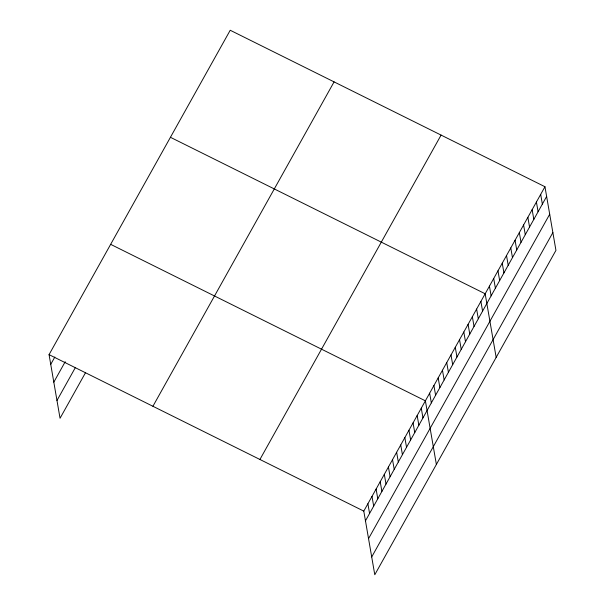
<?xml version="1.0" encoding="UTF-8"?>
<svg xmlns="http://www.w3.org/2000/svg" width="605" height="605" viewBox="0 0 605 605"><rect width="100%" height="100%" fill="white"/><g stroke="black" fill="none" stroke-linecap="round" stroke-linejoin="round"><path stroke-width="0.91" d="M85.6 372.529L60.046 418.274L49.058 354.636L230.218 30.25L544.954 186.726L555.942 250.364L374.782 574.75L363.786 511.112L544.954 186.726M50.737 364.369L54.843 357.01M53.807 382.156L65.219 361.729M56.976 400.487L75.224 367.81M152.921 406.273L334.081 81.887M259.923 459.475L441.09 135.089M365.465 520.837L546.633 196.451M368.543 538.631L549.703 214.238M371.704 556.963L552.872 232.57M170.436 137.297L485.165 293.773L496.161 357.411M110.654 244.344L425.383 400.82L436.371 464.458M49.058 354.636L363.786 511.112M540.681 194.371L542.36 204.097M536.408 202.017L538.087 211.742M532.143 209.663L533.822 219.388M527.87 217.308L529.549 227.034M523.597 224.954L525.276 234.679M519.332 232.6L521.011 242.325M515.059 240.245L516.738 249.971M510.786 247.891L512.465 257.624M506.521 255.537L508.2 265.27M502.248 263.183L503.927 272.916M497.976 270.828L499.654 280.561M493.71 278.481L495.389 288.207M489.437 286.127L491.116 295.853M480.899 301.419L482.578 311.144M476.627 309.064L478.305 318.79M472.354 316.71L474.033 326.435M468.089 324.356L469.767 334.081M463.816 332.001L465.495 341.727M459.543 339.647L461.222 349.38M455.278 347.293L456.957 357.026M451.005 354.938L452.684 364.671M446.732 362.584L448.411 372.317M442.467 370.237L444.146 379.963M438.194 377.883L439.873 387.608M433.921 385.529L435.6 395.254M429.656 393.174L431.335 402.9M421.277 408.171L422.955 417.904M417.17 415.522L418.849 425.255M413.064 422.88L414.743 432.605M408.957 430.231L410.636 439.956M404.851 437.581L406.53 447.314M400.744 444.94L402.423 454.665M396.638 452.29L398.317 462.016M392.532 459.641L394.21 469.367M388.425 466.992L390.104 476.725M384.319 474.35L385.998 484.076M380.212 481.701L381.891 491.426M376.106 489.052L377.785 498.785M371.999 496.402L373.678 506.135M367.893 503.761L369.572 513.486"/></g></svg>
